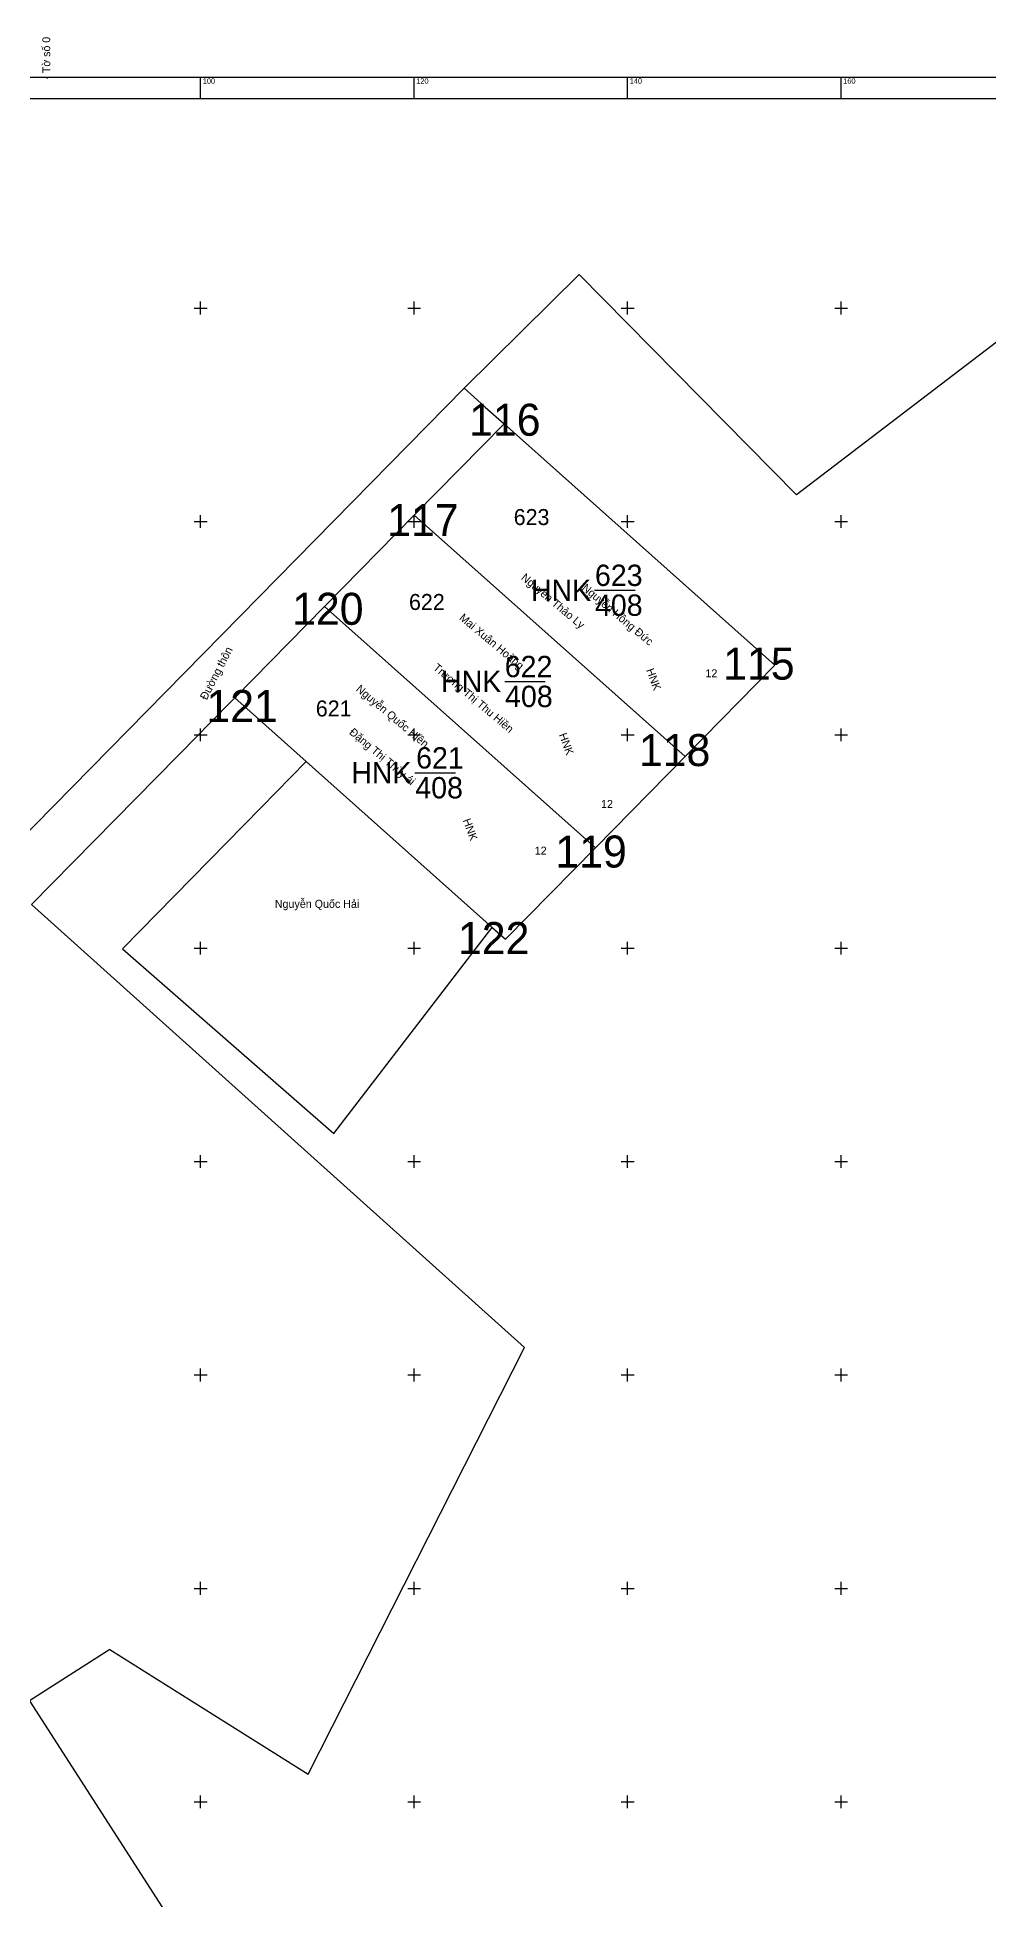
# Model space of a CAD drawing. Extents: x 547747 to 549324, y 1837450 to 1838029.
# Drawn here: x 548084.7 to 548173.8, y 1837850.8 to 1838025.4 of the extents above; entities that cross this region are included whole.
import ezdxf

# ---------------------------------------------------------------- set-up
doc = ezdxf.new("R2010")
doc.units = 0
for name, color, linetype in [('Level 10', 7, 'Continuous'), ('Level 13', 7, 'Continuous'), ('Level 14', 7, 'Continuous'), ('Level 15', 7, 'Continuous'), ('Level 16', 7, 'Continuous'), ('Level 18', 7, 'Continuous'), ('Level 19', 7, 'Continuous'), ('Level 2', 7, 'Continuous'), ('Level 21', 7, 'Continuous'), ('Level 3', 7, 'Continuous'), ('Level 58', 7, 'Continuous'), ('Level 63', 7, 'Continuous'), ('Level 9', 7, 'Continuous')]:
    doc.layers.add(name, color=color, linetype=linetype)

msp = doc.modelspace()

# ---------------------------------------------------------------- linework, layer by layer
at = {"layer": 'Level 10'}
for p, q in [((548124.68, 1837992.48), (548135.47, 1838003.15)), ((548155.81, 1837982.5), (548135.47, 1838003.15)), ((548178.27, 1837999.65), (548155.81, 1837982.5)), ((548124.68, 1837992.48), (548080.43, 1837947.44)), ((548124.68, 1837992.48), (548125.58, 1837991.67)), ((548125.58, 1837991.67), (548126.67, 1837990.71)), ((548126.67, 1837990.71), (548128.42, 1837989.15)), ((548120.01, 1837980.59), (548128.42, 1837989.15)), ((548128.42, 1837989.15), (548153.8, 1837966.53)), ((548111.6, 1837972.03), (548120.01, 1837980.59)), ((548120.01, 1837980.59), (548145.39, 1837957.96)), ((548103.19, 1837963.47), (548111.6, 1837972.03)), ((548111.6, 1837972.03), (548136.98, 1837949.4)), ((548145.39, 1837957.96), (548153.8, 1837966.53)), ((548100.71, 1837960.95), (548103.19, 1837963.47)), ((548103.19, 1837963.47), (548109.89, 1837957.49)), ((548084.16, 1837944.09), (548099.79, 1837960)), ((548099.79, 1837960), (548100.71, 1837960.95)), ((548105.67, 1837953.18), (548109.89, 1837957.49)), ((548109.89, 1837957.49), (548127.32, 1837941.95)), ((548136.98, 1837949.4), (548145.39, 1837957.96)), ((548092.69, 1837939.95), (548105.67, 1837953.18)), ((548128.57, 1837940.84), (548136.98, 1837949.4)), ((548084.16, 1837944.09), (548130.35, 1837902.58)), ((548121.7, 1837934.64), (548126.35, 1837940.69)), ((548126.35, 1837940.69), (548127.32, 1837941.95)), ((548127.32, 1837941.95), (548128.57, 1837940.84)), ((548092.69, 1837939.95), (548112.48, 1837922.63)), ((548112.48, 1837922.63), (548121.7, 1837934.64)), ((548110.08, 1837862.57), (548130.35, 1837902.58)), ((548091.48, 1837874.27), (548083.96, 1837869.45)), ((548091.48, 1837874.27), (548110.08, 1837862.57)), ((548083.96, 1837869.45), (548105.96, 1837835.29))]:
    msp.add_line(p, q, dxfattribs=at)
at = {"layer": 'Level 16'}
for p, q in [((548136.91, 1837973.55), (548140.7, 1837973.55)), ((548128.49, 1837965), (548132.28, 1837965)), ((548120.08, 1837956.44), (548123.87, 1837956.44))]:
    msp.add_line(p, q, dxfattribs=at)
at = {"layer": 'Level 58'}
msp.add_lwpolyline([(548053.83, 1838019.63), (548387.2, 1838019.63), (548387.2, 1837523.53), (548053.83, 1837523.53)], close=True, dxfattribs=at)
at = {"layer": 'Level 63'}
for p, q in [((548100, 1838019.63), (548100, 1838021.63)), ((548120, 1838019.63), (548120, 1838021.63)), ((548140, 1838019.63), (548140, 1838021.63)), ((548160, 1838019.63), (548160, 1838021.63)), ((548099.4, 1838000), (548100.6, 1838000)), ((548100, 1837999.4), (548100, 1838000.6)), ((548119.4, 1838000), (548120.6, 1838000)), ((548120, 1837999.4), (548120, 1838000.6)), ((548139.4, 1838000), (548140.6, 1838000)), ((548140, 1837999.4), (548140, 1838000.6)), ((548159.4, 1838000), (548160.6, 1838000)), ((548160, 1837999.4), (548160, 1838000.6)), ((548099.4, 1837980), (548100.6, 1837980)), ((548100, 1837979.4), (548100, 1837980.6)), ((548119.4, 1837980), (548120.6, 1837980)), ((548120, 1837979.4), (548120, 1837980.6)), ((548139.4, 1837980), (548140.6, 1837980)), ((548140, 1837979.4), (548140, 1837980.6)), ((548159.4, 1837980), (548160.6, 1837980)), ((548160, 1837979.4), (548160, 1837980.6)), ((548099.4, 1837960), (548100.6, 1837960)), ((548100, 1837959.4), (548100, 1837960.6)), ((548119.4, 1837960), (548120.6, 1837960)), ((548120, 1837959.4), (548120, 1837960.6)), ((548139.4, 1837960), (548140.6, 1837960)), ((548140, 1837959.4), (548140, 1837960.6)), ((548159.4, 1837960), (548160.6, 1837960)), ((548160, 1837959.4), (548160, 1837960.6)), ((548100, 1837939.4), (548100, 1837940.6)), ((548120, 1837939.4), (548120, 1837940.6)), ((548140, 1837939.4), (548140, 1837940.6)), ((548160, 1837939.4), (548160, 1837940.6)), ((548099.4, 1837940), (548100.6, 1837940)), ((548119.4, 1837940), (548120.6, 1837940)), ((548139.4, 1837940), (548140.6, 1837940)), ((548159.4, 1837940), (548160.6, 1837940)), ((548099.4, 1837920), (548100.6, 1837920)), ((548100, 1837919.4), (548100, 1837920.6)), ((548119.4, 1837920), (548120.6, 1837920)), ((548120, 1837919.4), (548120, 1837920.6)), ((548139.4, 1837920), (548140.6, 1837920)), ((548140, 1837919.4), (548140, 1837920.6)), ((548159.4, 1837920), (548160.6, 1837920)), ((548160, 1837919.4), (548160, 1837920.6)), ((548100, 1837899.4), (548100, 1837900.6)), ((548120, 1837899.4), (548120, 1837900.6)), ((548140, 1837899.4), (548140, 1837900.6)), ((548160, 1837899.4), (548160, 1837900.6)), ((548099.4, 1837900), (548100.6, 1837900)), ((548119.4, 1837900), (548120.6, 1837900)), ((548139.4, 1837900), (548140.6, 1837900)), ((548159.4, 1837900), (548160.6, 1837900)), ((548099.4, 1837880), (548100.6, 1837880)), ((548100, 1837879.4), (548100, 1837880.6)), ((548119.4, 1837880), (548120.6, 1837880)), ((548120, 1837879.4), (548120, 1837880.6)), ((548139.4, 1837880), (548140.6, 1837880)), ((548140, 1837879.4), (548140, 1837880.6)), ((548159.4, 1837880), (548160.6, 1837880)), ((548160, 1837879.4), (548160, 1837880.6)), ((548100, 1837859.4), (548100, 1837860.6)), ((548120, 1837859.4), (548120, 1837860.6)), ((548140, 1837859.4), (548140, 1837860.6)), ((548160, 1837859.4), (548160, 1837860.6)), ((548099.4, 1837860), (548100.6, 1837860)), ((548119.4, 1837860), (548120.6, 1837860)), ((548139.4, 1837860), (548140.6, 1837860)), ((548159.4, 1837860), (548160.6, 1837860))]:
    msp.add_line(p, q, dxfattribs=at)
for points in [[(548051.83, 1837521.53), (548051.83, 1838021.63), (548389.2, 1838021.63), (548389.2, 1837521.53)], [(548053.83, 1837523.53), (548053.83, 1838019.63), (548387.2, 1838019.63), (548387.2, 1837523.53)]]:
    msp.add_lwpolyline(points, close=True, dxfattribs=at)

# ---------------------------------------------------------------- texts
at = {"layer": 'Level 13'}
for s, rotation, p in [('Nguyễn Hồng Đức', 320, (548135.66, 1837973.65)), ('Mai Xuân Hoàng', 320, (548124.17, 1837970.86)), ('Đường thôn', 62.794, (548100.56, 1837963.2)), ('Nguyễn Quốc Hiền', 320, (548114.49, 1837964.18))]:
    msp.add_text(s, height=0.75, rotation=rotation, dxfattribs=at).set_placement(p)
msp.add_text('Nguyễn Quốc Hải', height=0.75, dxfattribs=at).set_placement((548106.95, 1837943.78))
at = {"layer": 'Level 14'}
for s, p in [('623', (548136.94, 1837973.95)), ('622', (548128.49, 1837965.4)), ('621', (548120.19, 1837956.84))]:
    msp.add_text(s, height=2, dxfattribs=at).set_placement(p)
at = {"layer": 'Level 15'}
for s, p in [('Nguyễn Thảo Ly', (548129.96, 1837974.62)), ('Trương Thị Thu Hiền', (548121.72, 1837966.18)), ('Đặng Thị Thùy ái', (548113.86, 1837960.13))]:
    msp.add_text(s, height=0.75, rotation=320, dxfattribs=at).set_placement(p)
at = {"layer": 'Level 18'}
for p in [(548147.29, 1837965.39), (548137.51, 1837953.14), (548131.3, 1837948.77)]:
    msp.add_text('12', height=0.75, dxfattribs=at).set_placement(p)
at = {"layer": 'Level 19'}
for p in [(548141.73, 1837966.07), (548133.55, 1837960.01), (548124.55, 1837951.99)]:
    msp.add_text('HNK', height=0.75, rotation=290, dxfattribs=at).set_placement(p)
at = {"layer": 'Level 2'}
for p in [(548130.94, 1837972.55), (548122.52, 1837964), (548114.11, 1837955.44)]:
    msp.add_text('HNK', height=2, dxfattribs=at).set_placement(p)
at = {"layer": 'Level 21'}
for s, p in [('623', (548129.33, 1837979.66)), ('622', (548119.52, 1837971.7)), ('621', (548110.79, 1837961.72))]:
    msp.add_text(s, height=1.5, dxfattribs=at).set_placement(p)
at = {"layer": 'Level 3'}
for p in [(548136.94, 1837971.15), (548128.52, 1837962.6), (548120.11, 1837954.04)]:
    msp.add_text('408', height=2, dxfattribs=at).set_placement(p)
at = {"layer": 'Level 58'}
msp.add_text(' - Tờ số 0', height=0.74, rotation=89.9991, dxfattribs=at).set_placement((548085.91, 1838021.14))
msp.add_text(' - Tờ số 0', height=0.74, rotation=89.9991, dxfattribs=at).set_placement((548085.91, 1838021.14))
msp.add_text(' - Tờ số 0', height=0.74, rotation=89.9991, dxfattribs=at).set_placement((548085.91, 1838021.14))
msp.add_text(' - Tờ số 0', height=0.74, rotation=89.9991, dxfattribs=at).set_placement((548085.91, 1838021.14))
msp.add_text(' - Tờ số 0', height=0.74, rotation=89.9991, dxfattribs=at).set_placement((548085.91, 1838021.14))
at = {"layer": 'Level 63'}
for s, p in [('100', (548100.2, 1838021.03)), ('120', (548120.2, 1838021.03)), ('140', (548140.2, 1838021.03)), ('160', (548160.2, 1838021.03))]:
    msp.add_text(s, height=0.5, dxfattribs=at).set_placement(p)
at = {"layer": 'Level 9'}
for s, p in [('116', (548125.15, 1837988.03)), ('117', (548117.47, 1837978.62)), ('120', (548108.57, 1837970.31)), ('115', (548148.95, 1837965.17)), ('121', (548100.54, 1837961.2)), ('118', (548141.06, 1837957.07)), ('119', (548133.23, 1837947.56)), ('122', (548124.11, 1837939.45))]:
    msp.add_text(s, height=3, dxfattribs=at).set_placement(p)

doc.saveas('drawing.dxf')
